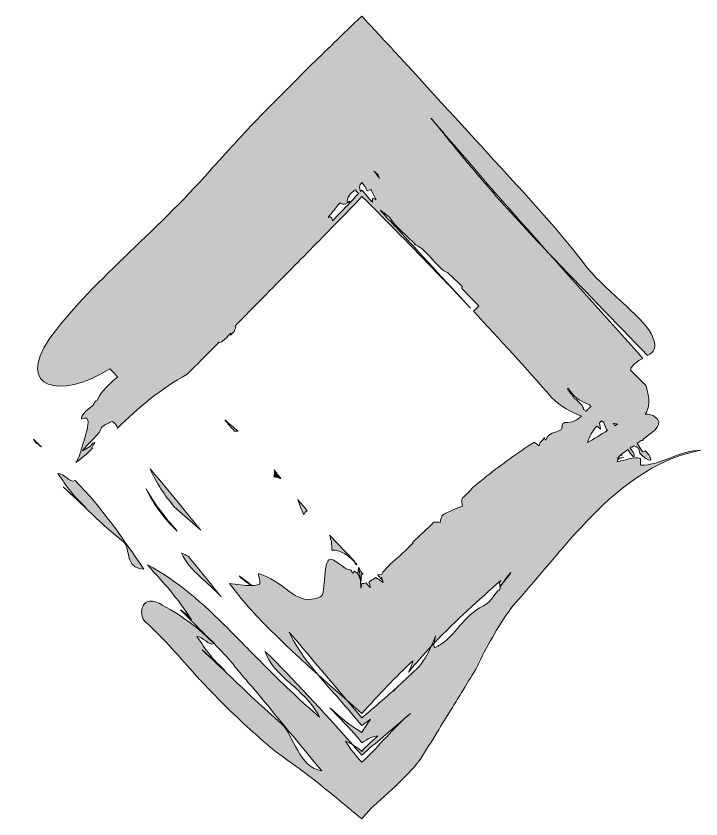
# Model space of a CAD drawing. Header units: inches. Extents: x 50 to 1028, y -930 to -150.
# Drawn here: x 888.1 to 1027.2, y -340.2 to -177.2 of the extents above; entities that cross this region are included whole.
import ezdxf

# ---------------------------------------------------------------- set-up
doc = ezdxf.new("R2010")
doc.units = ezdxf.units.IN
doc.header["$MEASUREMENT"] = 0
doc.layers.add('Layer 1', color=7, linetype='Continuous')

# ---------------------------------------------------------------- blocks, each defined once
blk = doc.blocks.new('block 6')
at = {"layer": 'Layer 1', "true_color": 0xfccf0c}
h = blk.add_hatch(color=40, dxfattribs=at)
h.dxf.hatch_style = 2
edge = h.paths.add_edge_path()
edge.add_spline(control_points=[(947.55, -187.56), (944.28, -190.85), (941.08, -194.07), (937.77, -197.4), (934.26, -201.07), (930.84, -204.83), (927.42, -208.59), (916.74, -220.87), (902.62, -231.79), (894.82, -242.78), (888.07, -252.73), (896.79, -255.19), (907.14, -248.83), (907.54, -249.23), (908.34, -250.03), (908.74, -250.43), (906.16, -252.55), (904.96, -254.07), (904.58, -255.21), (904.47, -255.25), (904.35, -255.3), (904.2, -255.4), (904.07, -255.63), (903.76, -256.05), (903.81, -256.11), (903.63, -256.29), (901.71, -257.68), (901.44, -258.49), (901.31, -258.81), (901.32, -258.96), (901.46, -258.99), (904.33, -257.54), (901.47, -264.21), (900.79, -266.88), (900.59, -267.22), (900.41, -267.51), (900.22, -267.84), (901.3, -267.06), (902.41, -266.14), (903.6, -264.92), (902.97, -265.02), (904.85, -263.24), (903.66, -263.89), (903.55, -264.04), (903.29, -264.35), (903.17, -264.49), (903.17, -264.49), (901.56, -265.46), (901.56, -265.46), (902.44, -264.15), (905.33, -261.9), (905.51, -260.64), (906.42, -259.93), (907.07, -259.69), (907.7, -259.5), (908.16, -259.89), (908.54, -260.32), (908.71, -260.84), (912.88, -256.67), (917.46, -252.89), (922.83, -249.91), (923.87, -248.87), (925.96, -246.78), (927, -245.74), (927.77, -244.96), (928.52, -244.2), (929.29, -243.42), (929.49, -243.54), (929.89, -243.4), (930.94, -242.35), (931.2, -242.13), (931.46, -241.86), (931.69, -241.58), (931.7, -241.69), (931.7, -241.8), (931.64, -241.94), (931.64, -241.94), (932.38, -241.2), (932.38, -241.2), (932.65, -240.7), (932.8, -240.28), (932.62, -240.2), (932.67, -240.1), (932.71, -240.01), (932.75, -239.92), (934.16, -238.49), (935.58, -237.05), (936.99, -235.62), (936.99, -235.62), (937, -235.61), (937.01, -235.61), (937.01, -235.6), (937.02, -235.6), (937.02, -235.59), (940.43, -232.13), (943.83, -228.69), (947.22, -225.26), (950.53, -221.87), (953.83, -218.5), (957.12, -215.14), (957.12, -215.14), (958.31, -213.78), (958.31, -213.78), (958.31, -213.78), (959.22, -214.64), (959.22, -214.64), (959.22, -214.64), (965.11, -220.59), (965.11, -220.59), (970.24, -225.8), (975.34, -231.08), (980.4, -236.47), (975.15, -230.76), (970.18, -225.37), (965.41, -220.19), (964.27, -218.98), (963.15, -217.79), (962.03, -216.61), (962.6, -216.96), (962.97, -217.25), (963.95, -217.99), (964.92, -219.83), (967.78, -221.91), (969.31, -223.72), (971.63, -224.49), (973.68, -228.61), (975.8, -229.28), (976.79, -230.24), (977.79, -231.19), (978.81, -232.14), (978.65, -232.12), (978.58, -232.21), (978.68, -232.48), (979.75, -233.68), (980.92, -234.85), (982.12, -236.01), (981.74, -236.39), (981.29, -236.84), (981.01, -237.12), (986.35, -242.81), (991.64, -248.62), (996.9, -254.63), (998.74, -256.47), (1000.85, -257.63), (1002.94, -258.41), (1002.14, -259.2), (1001.21, -259.8), (999.6, -259.72), (999.6, -259.72), (999.14, -260), (999.14, -260), (998.98, -260.34), (999.06, -260.89), (998.82, -261.16), (997.44, -262.02), (996.44, -261.48), (995.71, -263.26), (995.53, -263.11), (995.45, -262.93), (995.42, -262.76), (995.26, -263.36), (994.35, -263.63), (994.33, -264.46), (993.99, -264.17), (993.65, -263.88), (993.32, -263.71), (990.03, -265.88), (986.79, -268.17), (983.65, -270.63), (982.72, -271.39), (981.82, -272.13), (980.94, -272.85), (980.29, -273.6), (979.6, -274.33), (978.8, -274.99), (978.45, -275.38), (978.76, -276.34), (978.76, -276.68), (977.39, -277.21), (976.01, -277.73), (974.63, -278.59), (974.63, -278.93), (974.28, -279.31), (974.26, -279.99), (973.8, -279.94), (973.35, -279.93), (972.93, -279.97), (971.48, -281.35), (970.06, -282.7), (968.65, -284.04), (968.65, -284.04), (968.73, -284.11), (968.73, -284.11), (967.51, -285.62), (965.6, -287.06), (964.04, -288.57), (963.45, -289.14), (962.55, -290.1), (962.36, -290.53), (962.36, -290.53), (962.36, -290.54), (962.36, -290.54), (962.36, -290.54), (962.35, -290.54), (962.35, -290.54), (962.35, -290.54), (961.55, -290.61), (961.55, -290.61), (961.79, -290.88), (962.08, -291.22), (962.37, -291.56), (962.26, -291.3), (962.3, -291.2), (962.36, -291.12), (962.41, -291.42), (962.51, -291.77), (962.68, -292.21), (961.99, -291.73), (961.49, -291.39), (961.12, -291.2), (960.67, -291.54), (960.22, -291.84), (959.79, -292.06), (959.85, -292.44), (960, -292.88), (960.1, -293.23), (959.79, -293.03), (959.48, -292.65), (959.24, -292.29), (958.91, -292.4), (958.61, -292.43), (958.34, -292.36), (958.34, -292.36), (958.31, -292.56), (958.31, -292.56), (958.26, -292.76), (958.2, -293.01), (958.13, -293.32), (958.1, -292.65), (958.07, -292.13), (958.05, -291.71), (958.05, -291.71), (957.82, -291.02), (957.82, -291.02), (957.63, -290.41), (957.29, -290.11), (956.77, -289.9), (956.6, -290.18), (956.45, -290.42), (956.47, -290.31), (956.35, -290.14), (956.24, -289.96), (956.2, -289.72), (955.87, -289.61), (955.64, -289.64), (955.14, -289.43), (954.03, -288.61), (953.05, -287.94), (952.3, -287.5), (950.14, -286.73), (951.3, -294.62), (949.88, -295.11), (944.92, -297.18), (943.55, -292.68), (937.91, -290.55), (936.47, -289.83), (938.1, -291.91), (937.51, -292.57), (937.03, -292.73), (936.54, -292.8), (936.04, -292.82), (935.19, -292.15), (934.32, -291.5), (933.42, -290.87), (933.42, -290.87), (933.73, -291.22), (933.73, -291.22), (934.44, -291.84), (935.16, -292.41), (935.95, -292.82), (934.47, -292.86), (932.93, -292.46), (931.44, -292.42), (933.9, -295.71), (936.63, -298.74), (939.5, -301.63), (941.1, -303.17), (942.69, -304.7), (944.3, -306.26), (946, -307.81), (947.7, -309.37), (949.43, -310.94), (947.08, -308.13), (944.92, -305.21), (943.56, -302.25), (947.34, -306.72), (951.3, -311.41), (955.26, -316.11), (955.26, -316.11), (958.31, -318.82), (958.31, -318.82), (961.83, -314.95), (965.18, -311.38), (968.69, -308.09), (968.53, -308.91), (968.22, -309.67), (967.82, -310.38), (969.35, -308.52), (970.88, -306.8), (972.43, -305.14), (972.71, -304.47), (973.01, -303.76), (973.31, -303.04), (973.28, -303.37), (973.08, -304.01), (972.98, -304.56), (977.63, -299.66), (982.04, -295.87), (986.54, -291.76), (986.22, -292.12), (986.33, -292.56), (986.4, -292.95), (986.62, -292.69), (986.83, -292.45), (987.03, -292.21), (987.53, -291.48), (988.05, -290.76), (988.61, -290.14), (988.22, -290.94), (987.61, -291.56), (987.03, -292.21), (987.03, -292.21), (986.43, -293.11), (986.43, -293.11), (986.49, -293.46), (986.45, -293.75), (985.93, -293.86), (985.01, -295.23), (984.1, -296.45), (983.02, -296.96), (978.8, -298.97), (977.67, -302.87), (973.77, -305.15), (972.92, -305.71), (972.87, -305.21), (972.98, -304.56), (972.98, -304.56), (972.43, -305.14), (972.43, -305.14), (971.7, -306.76), (970.77, -308.4), (969.6, -309.67), (969.6, -309.67), (965.52, -313.44), (965.52, -313.44), (965.52, -313.44), (964.77, -314.27), (964.77, -314.27), (964.77, -314.27), (965.13, -313.79), (965.13, -313.79), (962.78, -315.9), (960.49, -317.87), (958.31, -319.69), (958.31, -319.69), (955.26, -316.11), (955.26, -316.11), (955.26, -316.11), (949.43, -310.94), (949.43, -310.94), (952.24, -314.3), (955.25, -317.47), (958.31, -321.25), (958.89, -320.82), (959.48, -320.39), (960.11, -319.93), (959.47, -320.88), (958.87, -321.78), (958.31, -322.63), (956.32, -321.49), (954.07, -319.75), (951.84, -317.63), (953.74, -319.65), (955.62, -321.64), (957.5, -323.64), (957.5, -323.64), (958.31, -324.74), (958.31, -324.74), (959.49, -323.99), (960.66, -323.35), (961.6, -323.36), (960.38, -324.37), (959.31, -325.36), (958.31, -326.49), (957.65, -325.91), (957.03, -325.45), (956.4, -325.08), (957.03, -325.79), (957.65, -326.5), (958.31, -327.23), (961.15, -324.81), (964.11, -322.3), (967.14, -319.71), (967.5, -319.41), (967.86, -319.11), (968.25, -318.78), (968.25, -318.78), (967.14, -319.71), (967.14, -319.71), (964.24, -322.3), (961.3, -326.01), (958.31, -328.7), (957.16, -327.43), (956.03, -326.03), (954.99, -324.42), (955.47, -324.59), (955.93, -324.81), (956.4, -325.08), (950.24, -318.15), (944.58, -312.03), (938.72, -306.2), (939.42, -308.66), (941.63, -310.73), (943.79, -312.67), (946, -314.65), (948.15, -316.5), (949.74, -319.52), (946.24, -316.57), (942.63, -313.11), (939.06, -309.57), (936.42, -306.9), (933.75, -304.2), (931.08, -301.5), (926.11, -296.54), (920.93, -291.83), (914.77, -288.63), (917.94, -292.1), (921.1, -295.57), (923.69, -299.71), (923.2, -298.93), (922.31, -298.35), (921.48, -297.76), (923.82, -300.03), (925.88, -302.29), (928.39, -304.57), (928.39, -304.57), (928.3, -304.61), (928.3, -304.61), (929.65, -305.94), (930.93, -307.35), (932.16, -308.8), (932.77, -309.54), (933.4, -310.3), (934.04, -311.08), (935.06, -312.27), (936.1, -313.49), (937.17, -314.73), (941.33, -319.76), (945.81, -325.17), (950.17, -330.44), (945.63, -329.86), (944.43, -323.15), (942.01, -320.87), (940.19, -319.3), (938.36, -317.65), (936.55, -315.97), (934.92, -314.43), (933.33, -312.93), (931.77, -311.44), (929.74, -309.53), (927.78, -307.67), (925.88, -305.87), (925.88, -305.87), (930.48, -310.06), (930.48, -310.06), (928.18, -307.96), (926.55, -305.89), (924.83, -303.13), (926.15, -303.16), (927.09, -305.12), (928.3, -304.61), (925.24, -301.58), (921.85, -298.91), (917.92, -296.85), (913.49, -294.03), (912.79, -298.76), (914.33, -300.16), (918.19, -303.66), (921.4, -307.48), (924.67, -311.12), (925.51, -312.02), (926.33, -312.92), (927.14, -313.81), (927.14, -313.81), (930.37, -317.05), (930.37, -317.05), (933.84, -320.44), (937.4, -323.72), (940.99, -326.68), (947.29, -331.01), (952.87, -335.63), (958.31, -340.21), (958.31, -340.21), (960.13, -338.1), (960.13, -338.1), (963.52, -335.15), (968.44, -330.62), (970.25, -328.07), (972.47, -324.49), (974.64, -320.97), (976.73, -317.58), (977.74, -315.94), (978.72, -314.34), (979.68, -312.77), (980.59, -311.27), (981.77, -309.52), (982.06, -308.69), (984.02, -304.55), (986.33, -300.54), (989.13, -296.79), (1000.29, -284.5), (1010.87, -268.25), (1027.23, -265.35), (1023.16, -265.23), (1019.01, -268.49), (1014.94, -268.37), (1014.94, -268.37), (1014.97, -267.02), (1014.97, -267.02), (1013.63, -266.53), (1011.57, -267.49), (1010.2, -267.67), (1010.22, -267), (1010.9, -266.91), (1011.58, -266.81), (1010.9, -266.91), (1010.9, -266.91), (1010.22, -267), (1010.45, -266.74), (1010.72, -266.49), (1011.02, -266.23), (1011.1, -266.28), (1011.17, -266.34), (1011.25, -266.42), (1011.25, -266.42), (1011.05, -266.21), (1011.05, -266.21), (1011.44, -265.87), (1011.89, -265.53), (1012.36, -265.19), (1012.75, -265.72), (1013.13, -266.35), (1013.51, -266.66), (1013.94, -266.43), (1013.49, -265.69), (1012.84, -264.85), (1012.95, -264.78), (1013.06, -264.7), (1013.17, -264.62), (1013.17, -264.62), (1013.29, -264.73), (1013.29, -264.73), (1013.48, -264.57), (1013.66, -264.1), (1014.61, -265.01), (1014.61, -265.01), (1014.82, -265.9), (1014.82, -265.9), (1016.54, -267.86), (1018.24, -267.94), (1015.94, -265.49), (1015.94, -265.49), (1015.37, -265.64), (1015.37, -265.64), (1015.37, -265.64), (1014.28, -263.88), (1014.28, -263.88), (1014.54, -263.71), (1014.81, -263.53), (1015.07, -263.36), (1015.17, -263.39), (1015.27, -263.39), (1015.33, -263.34), (1015.48, -263.32), (1015.53, -263.22), (1015.51, -263.06), (1017.96, -261.38), (1019.79, -259.82), (1017.89, -258.55), (1017.3, -258.15), (1016.63, -257.98), (1015.91, -257.98), (1016.78, -256.76), (1016.99, -254.9), (1016.03, -252.19), (1014.99, -251.15), (1012.9, -249.06), (1012.9, -249.06), (1013.28, -247.86), (1014.36, -247.25), (1015.42, -246.68), (1008.82, -239.31), (1002.63, -232.39), (996.29, -225.31), (992.18, -220.97), (988.14, -216.62), (984.26, -212.19), (982.48, -210.1), (980.61, -207.91), (978.56, -205.5), (977.68, -204.42), (976.77, -203.29), (975.81, -202.11), (975.37, -201.55), (974.93, -200.98), (974.47, -200.4), (973.77, -199.57), (973.06, -198.73), (972.33, -197.87), (976.74, -202.99), (980.75, -207.66), (984.59, -212.12), (988.63, -216.68), (992.48, -221.01), (996.29, -225.31), (1003.05, -232.31), (1009.63, -239.11), (1016.4, -246.13), (1017.58, -245.42), (1018.37, -244.51), (1017.45, -242.43), (1016.56, -239.15), (1008.05, -233.04), (1004.27, -228.46), (999.33, -221.92), (993.63, -215.62), (987.88, -209.37), (980.79, -201.62), (974.24, -194.48), (965.19, -184.58), (962.67, -181.87), (960.41, -179.44), (958.31, -177.17), (954.4, -180.94), (950.94, -184.28), (947.55, -187.56)], knot_values=[0, 0, 0, 0, 1, 1, 1, 2, 2, 2, 3, 3, 3, 4, 4, 4, 5, 5, 5, 6, 6, 6, 7, 7, 7, 8, 8, 8, 9, 9, 9, 10, 10, 10, 11, 11, 11, 12, 12, 12, 13, 13, 13, 14, 14, 14, 15, 15, 15, 16, 16, 16, 17, 17, 17, 18, 18, 18, 19, 19, 19, 20, 20, 20, 21, 21, 21, 22, 22, 22, 23, 23, 23, 24, 24, 24, 25, 25, 25, 26, 26, 26, 27, 27, 27, 28, 28, 28, 29, 29, 29, 30, 30, 30, 31, 31, 31, 32, 32, 32, 33, 33, 33, 34, 34, 34, 35, 35, 35, 36, 36, 36, 37, 37, 37, 38, 38, 38, 39, 39, 39, 40, 40, 40, 41, 41, 41, 42, 42, 42, 43, 43, 43, 44, 44, 44, 45, 45, 45, 46, 46, 46, 47, 47, 47, 48, 48, 48, 49, 49, 49, 50, 50, 50, 51, 51, 51, 52, 52, 52, 53, 53, 53, 54, 54, 54, 55, 55, 55, 56, 56, 56, 57, 57, 57, 58, 58, 58, 59, 59, 59, 60, 60, 60, 61, 61, 61, 62, 62, 62, 63, 63, 63, 64, 64, 64, 65, 65, 65, 66, 66, 66, 67, 67, 67, 68, 68, 68, 69, 69, 69, 70, 70, 70, 71, 71, 71, 72, 72, 72, 73, 73, 73, 74, 74, 74, 75, 75, 75, 76, 76, 76, 77, 77, 77, 78, 78, 78, 79, 79, 79, 80, 80, 80, 81, 81, 81, 82, 82, 82, 83, 83, 83, 84, 84, 84, 85, 85, 85, 86, 86, 86, 87, 87, 87, 88, 88, 88, 89, 89, 89, 90, 90, 90, 91, 91, 91, 92, 92, 92, 93, 93, 93, 94, 94, 94, 95, 95, 95, 96, 96, 96, 97, 97, 97, 98, 98, 98, 99, 99, 99, 100, 100, 100, 101, 101, 101, 102, 102, 102, 103, 103, 103, 104, 104, 104, 105, 105, 105, 106, 106, 106, 107, 107, 107, 108, 108, 108, 109, 109, 109, 110, 110, 110, 111, 111, 111, 112, 112, 112, 113, 113, 113, 114, 114, 114, 115, 115, 115, 116, 116, 116, 117, 117, 117, 118, 118, 118, 119, 119, 119, 120, 120, 120, 121, 121, 121, 122, 122, 122, 123, 123, 123, 124, 124, 124, 125, 125, 125, 126, 126, 126, 127, 127, 127, 128, 128, 128, 129, 129, 129, 130, 130, 130, 131, 131, 131, 132, 132, 132, 133, 133, 133, 134, 134, 134, 135, 135, 135, 136, 136, 136, 137, 137, 137, 138, 138, 138, 139, 139, 139, 140, 140, 140, 141, 141, 141, 142, 142, 142, 143, 143, 143, 144, 144, 144, 145, 145, 145, 146, 146, 146, 147, 147, 147, 148, 148, 148, 149, 149, 149, 150, 150, 150, 151, 151, 151, 152, 152, 152, 153, 153, 153, 154, 154, 154, 155, 155, 155, 156, 156, 156, 157, 157, 157, 158, 158, 158, 159, 159, 159, 160, 160, 160, 161, 161, 161, 162, 162, 162, 163, 163, 163, 164, 164, 164, 165, 165, 165, 166, 166, 166, 167, 167, 167, 168, 168, 168, 169, 169, 169, 170, 170, 170, 171, 171, 171, 172, 172, 172, 173, 173, 173, 174, 174, 174, 175, 175, 175, 176, 176, 176, 177, 177, 177, 178, 178, 178, 179, 179, 179, 180, 180, 180, 181, 181, 181, 182, 182, 182, 183, 183, 183, 184, 184, 184, 185, 185, 185, 186, 186, 186, 187, 187, 187, 188, 188, 188, 189, 189, 189, 190, 190, 190, 191, 191, 191, 192, 192, 192, 193, 193, 193, 194, 194, 194, 195, 195, 195, 196, 196, 196, 197, 197, 197, 198, 198, 198, 199, 199, 199, 200, 200, 200, 201, 201, 201, 202, 202, 202, 203, 203, 203, 204, 204, 204, 205, 205, 205, 206, 206, 206, 207, 207, 207, 208, 208, 208, 209, 209, 209, 210, 210, 210, 211, 211, 211, 212, 212, 212, 213, 213, 213, 214, 214, 214, 215, 215, 215, 215], degree=3, periodic=1)
edge = h.paths.add_edge_path()
edge.add_spline(control_points=[(1010.33, -260.03), (1010.13, -260.14), (1009.93, -260.26), (1009.73, -260.38), (1009.62, -260.22), (1009.51, -260.06), (1009.41, -259.89), (1009.7, -259.94), (1010.01, -259.99), (1010.29, -260.03), (1010.3, -260.03), (1010.32, -260.03), (1010.33, -260.03)], knot_values=[0, 0, 0, 0, 1, 1, 1, 2, 2, 2, 3, 3, 3, 4, 4, 4, 4], degree=3, periodic=1)
edge = h.paths.add_edge_path()
edge.add_spline(control_points=[(1007.17, -259.55), (1007.26, -259.57), (1007.35, -259.58), (1007.45, -259.59), (1007.6, -260.05), (1007.74, -260.49), (1007.96, -260.99), (1008.05, -261.11), (1008.13, -261.22), (1008.22, -261.32), (1006.86, -262.18), (1005.5, -263.06), (1004.19, -263.79), (1004.57, -262.5), (1005.24, -261.41), (1006.06, -260.43), (1006.3, -260.57), (1006.55, -260.77), (1006.83, -261.08), (1006.83, -261.08), (1006.64, -259.77), (1006.64, -259.77), (1006.77, -259.63), (1006.9, -259.5), (1007.04, -259.36), (1007.08, -259.43), (1007.13, -259.49), (1007.17, -259.55)], knot_values=[0, 0, 0, 0, 1, 1, 1, 2, 2, 2, 3, 3, 3, 4, 4, 4, 5, 5, 5, 6, 6, 6, 7, 7, 7, 8, 8, 8, 9, 9, 9, 9], degree=3, periodic=1)
edge = h.paths.add_edge_path()
edge.add_spline(control_points=[(1000.68, -253.35), (1001.81, -254.98), (1003.13, -255.43), (1004.59, -256.13), (1004.69, -256.26), (1004.79, -256.39), (1004.9, -256.52), (1004.9, -256.52), (1004.53, -256.74), (1004.53, -256.74), (1004.3, -256.96), (1004.09, -257.19), (1003.88, -257.42), (1003.69, -257.28), (1003.52, -257.16), (1003.38, -257.05), (1003.46, -256.47), (1002.43, -255.57), (1001.5, -254.73), (1001.04, -254.12), (1000.57, -253.5), (1000.09, -252.89), (1000.13, -252.82), (1000.18, -252.76), (1000.29, -252.72), (1000.29, -252.72), (1000.68, -253.35), (1000.68, -253.35)], knot_values=[0, 0, 0, 0, 1, 1, 1, 2, 2, 2, 3, 3, 3, 4, 4, 4, 5, 5, 5, 6, 6, 6, 7, 7, 7, 8, 8, 8, 9, 9, 9, 9], degree=3, periodic=1)
edge = h.paths.add_edge_path()
edge.add_spline(control_points=[(957.07, -213.81), (957.07, -213.81), (956.78, -214.15), (956.78, -214.15), (956.78, -214.15), (956.64, -214.32), (956.64, -214.32), (956.64, -214.32), (955.9, -215.09), (955.9, -215.09), (954.75, -216.29), (953.58, -217.5), (952.4, -218.74), (952.26, -218.36), (952.27, -217.71), (951.5, -218.05), (952.28, -217.04), (953.07, -216.06), (953.88, -215.09), (954.31, -215.48), (954.96, -215.48), (955.99, -214.77), (955.86, -214.8), (955.69, -214.87), (955.45, -215.02), (955.24, -214.65), (955.35, -214.27), (955.94, -213.32), (956.59, -212.89), (957.11, -212.09), (957.21, -212.6), (957.21, -212.6), (957.14, -212.7), (957.14, -212.7), (957.27, -212.86), (957.52, -213.08), (957.73, -213.1), (957.51, -213.34), (957.29, -213.57), (957.07, -213.81)], knot_values=[0, 0, 0, 0, 1, 1, 1, 2, 2, 2, 3, 3, 3, 4, 4, 4, 5, 5, 5, 6, 6, 6, 7, 7, 7, 8, 8, 8, 9, 9, 9, 10, 10, 10, 11, 11, 11, 12, 12, 12, 13, 13, 13, 13], degree=3, periodic=1)
edge = h.paths.add_edge_path()
edge.add_spline(control_points=[(959.39, -212.69), (959.6, -212.56), (959.85, -212.47), (960.13, -212.4), (960.55, -212.96), (960.67, -213.6), (961.25, -214.5), (961.25, -214.5), (960.49, -214.17), (960.49, -214.17), (960.6, -214.49), (960.43, -214.66), (960.47, -214.97), (960.47, -214.97), (959.91, -214.38), (959.91, -214.38), (959.91, -214.38), (959.62, -214.02), (959.62, -214.02), (959.22, -213.52), (958.77, -213.01), (958.31, -212.53), (958.21, -212.62), (958.12, -212.72), (958.03, -212.81), (957.99, -212.47), (957.71, -212.18), (958, -211.36), (958.12, -211.22), (958.21, -211.11), (958.31, -210.99), (958.76, -211.41), (959.23, -212.11), (959.39, -212.69)], knot_values=[0, 0, 0, 0, 1, 1, 1, 2, 2, 2, 3, 3, 3, 4, 4, 4, 5, 5, 5, 6, 6, 6, 7, 7, 7, 8, 8, 8, 9, 9, 9, 10, 10, 10, 11, 11, 11, 11], degree=3, periodic=1)
edge = h.paths.add_edge_path()
edge.add_spline(control_points=[(961.73, -209.54), (961.76, -209.69), (961.82, -209.87), (961.91, -210.1), (961.56, -209.65), (961.19, -209.16), (960.8, -208.65), (961.08, -208.92), (961.39, -209.22), (961.73, -209.54)], knot_values=[0, 0, 0, 0, 1, 1, 1, 2, 2, 2, 3, 3, 3, 3], degree=3, periodic=1)
h = blk.add_hatch(color=40, dxfattribs=at)
h.dxf.hatch_style = 2
edge = h.paths.add_edge_path()
edge.add_spline(control_points=[(932.41, -261.39), (932.43, -261.54), (932.78, -261.49), (933.19, -261.46), (932.31, -260.71), (931.41, -259.94), (930.51, -259.17), (931.07, -259.93), (931.72, -260.66), (932.41, -261.39)], knot_values=[0, 0, 0, 0, 1, 1, 1, 2, 2, 2, 3, 3, 3, 3], degree=3, periodic=1)
h = blk.add_hatch(color=40, dxfattribs=at)
h.dxf.hatch_style = 2
edge = h.paths.add_edge_path()
edge.add_spline(control_points=[(893.24, -264.66), (892.71, -264.15), (892.17, -263.65), (891.61, -263.12), (891.98, -263.72), (892.59, -264.19), (893.24, -264.66)], knot_values=[0, 0, 0, 0, 1, 1, 1, 2, 2, 2, 2], degree=3, periodic=1)
h = blk.add_hatch(color=40, dxfattribs=at)
h.dxf.hatch_style = 2
edge = h.paths.add_edge_path()
edge.add_spline(control_points=[(896.59, -270.03), (898.31, -272.78), (899.94, -274.86), (902.25, -276.95), (902.25, -276.95), (897.64, -272.77), (897.64, -272.77), (901.48, -276.26), (905.41, -280.43), (909.93, -283.93), (911.46, -285.32), (910, -289.36), (914.05, -289.46), (909.77, -283.29), (905.45, -276.85), (900.06, -271.51), (898.85, -272.01), (897.91, -270.06), (896.59, -270.03)], knot_values=[0, 0, 0, 0, 1, 1, 1, 2, 2, 2, 3, 3, 3, 4, 4, 4, 5, 5, 5, 6, 6, 6, 6], degree=3, periodic=1)
h = blk.add_hatch(color=40, dxfattribs=at)
h.dxf.hatch_style = 2
edge = h.paths.add_edge_path()
edge.add_spline(control_points=[(920.22, -276.86), (920.22, -276.86), (925.6, -281.59), (925.6, -281.59), (922.17, -277.38), (918.8, -273.17), (915.31, -269.12), (916.53, -271.96), (918.28, -274.46), (920.22, -276.86)], knot_values=[0, 0, 0, 0, 1, 1, 1, 2, 2, 2, 3, 3, 3, 3], degree=3, periodic=1)
h = blk.add_hatch(color=40, dxfattribs=at)
h.dxf.hatch_style = 2
edge = h.paths.add_edge_path()
edge.add_spline(control_points=[(941.88, -271.11), (941.45, -270.53), (941, -269.95), (940.55, -269.34), (940.61, -269.79), (940.58, -270.25), (940.42, -270.74), (940.97, -270.81), (941.45, -270.93), (941.88, -271.11)], knot_values=[0, 0, 0, 0, 1, 1, 1, 2, 2, 2, 3, 3, 3, 3], degree=3, periodic=1)
h = blk.add_hatch(color=40, dxfattribs=at)
h.dxf.hatch_style = 2
edge = h.paths.add_edge_path()
edge.add_spline(control_points=[(920.83, -281.76), (918.43, -279.05), (916.22, -276.25), (914.51, -273.18), (916.02, -276.44), (918.24, -279.33), (920.83, -281.76)], knot_values=[0, 0, 0, 0, 1, 1, 1, 2, 2, 2, 2], degree=3, periodic=1)
h = blk.add_hatch(color=40, dxfattribs=at)
h.dxf.hatch_style = 2
edge = h.paths.add_edge_path()
edge.add_spline(control_points=[(947.25, -277.63), (946.61, -276.88), (945.96, -276.13), (945.3, -275.36), (945.71, -276.36), (946.06, -277.41), (946.5, -278.36), (946.71, -278.12), (946.9, -277.72), (947.25, -277.63)], knot_values=[0, 0, 0, 0, 1, 1, 1, 2, 2, 2, 3, 3, 3, 3], degree=3, periodic=1)
h = blk.add_hatch(color=40, dxfattribs=at)
h.dxf.hatch_style = 2
edge = h.paths.add_edge_path()
edge.add_spline(control_points=[(957.24, -288.6), (957.24, -288.6), (957.29, -288.51), (957.29, -288.51), (957.06, -288.22), (957.12, -288.24), (956.68, -287.75), (956.68, -287.75), (951.75, -282.59), (951.75, -282.59), (952.11, -283.52), (952.28, -284.52), (952.21, -285.63), (953.13, -285.57), (953.98, -285.84), (954.8, -286.33), (955.21, -286.57), (955.61, -286.87), (956, -287.2), (956, -287.2), (956.85, -287.98), (956.85, -287.98), (956.97, -288.15), (956.98, -288.63), (957.24, -288.6)], knot_values=[0, 0, 0, 0, 1, 1, 1, 2, 2, 2, 3, 3, 3, 4, 4, 4, 5, 5, 5, 6, 6, 6, 7, 7, 7, 8, 8, 8, 8], degree=3, periodic=1)
h = blk.add_hatch(color=40, dxfattribs=at)
h.dxf.hatch_style = 2
edge = h.paths.add_edge_path()
edge.add_spline(control_points=[(929.75, -295.14), (927.51, -292.3), (925.28, -289.53), (923.03, -286.85), (922.6, -286.62), (922.16, -286.41), (921.68, -286.25), (923.43, -290.03), (927.22, -292.15), (929.75, -295.14)], knot_values=[0, 0, 0, 0, 1, 1, 1, 2, 2, 2, 3, 3, 3, 3], degree=3, periodic=1)
h = blk.add_hatch(color=40, dxfattribs=at)
h.dxf.hatch_style = 2
edge = h.paths.add_edge_path()
edge.add_spline(control_points=[(958.6, -290.33), (958.6, -290.33), (958.31, -290.29), (958.31, -290.29), (958.09, -289.88), (957.89, -289.49), (957.69, -289.11), (957.64, -289.46), (957.59, -289.85), (957.54, -290.31), (957.71, -289.86), (957.73, -289.79), (957.82, -289.57), (957.88, -290.15), (957.95, -291.07), (958.12, -292.07), (958.17, -291.8), (958.25, -290.59), (958.29, -290.6), (958.29, -290.6), (958.31, -290.63), (958.31, -290.63), (958.41, -290.65), (958.51, -290.52), (958.6, -290.33)], knot_values=[0, 0, 0, 0, 1, 1, 1, 2, 2, 2, 3, 3, 3, 4, 4, 4, 5, 5, 5, 6, 6, 6, 7, 7, 7, 8, 8, 8, 8], degree=3, periodic=1)
at = {"layer": 'Layer 1', "lineweight": 0}
for points, knots in [([(947.55, -187.56), (944.28, -190.85), (941.08, -194.07), (937.77, -197.4), (934.26, -201.07), (930.84, -204.83), (927.42, -208.59), (916.74, -220.87), (902.62, -231.79), (894.82, -242.78), (888.07, -252.73), (896.79, -255.19), (907.14, -248.83), (907.54, -249.23), (908.34, -250.03), (908.74, -250.43), (906.16, -252.55), (904.96, -254.07), (904.58, -255.21), (904.47, -255.25), (904.35, -255.3), (904.2, -255.4), (904.07, -255.63), (903.76, -256.05), (903.81, -256.11), (903.63, -256.29), (901.71, -257.68), (901.44, -258.49), (901.31, -258.81), (901.32, -258.96), (901.46, -258.99), (904.33, -257.54), (901.47, -264.21), (900.79, -266.88), (900.59, -267.22), (900.41, -267.51), (900.22, -267.84), (901.3, -267.06), (902.41, -266.14), (903.6, -264.92), (902.97, -265.02), (904.85, -263.24), (903.66, -263.89), (903.55, -264.04), (903.29, -264.35), (903.17, -264.49), (903.17, -264.49), (901.56, -265.46), (901.56, -265.46), (902.44, -264.15), (905.33, -261.9), (905.51, -260.64), (906.42, -259.93), (907.07, -259.69), (907.7, -259.5), (908.16, -259.89), (908.54, -260.32), (908.71, -260.84), (912.88, -256.67), (917.46, -252.89), (922.83, -249.91), (923.87, -248.87), (925.96, -246.78), (927, -245.74), (927.77, -244.96), (928.52, -244.2), (929.29, -243.42), (929.49, -243.54), (929.89, -243.4), (930.94, -242.35), (931.2, -242.13), (931.46, -241.86), (931.69, -241.58), (931.7, -241.69), (931.7, -241.8), (931.64, -241.94), (931.64, -241.94), (932.38, -241.2), (932.38, -241.2), (932.65, -240.7), (932.8, -240.28), (932.62, -240.2), (932.67, -240.1), (932.71, -240.01), (932.75, -239.92), (934.16, -238.49), (935.58, -237.05), (936.99, -235.62), (936.99, -235.62), (937, -235.61), (937.01, -235.61), (937.01, -235.6), (937.02, -235.6), (937.02, -235.59), (940.43, -232.13), (943.83, -228.69), (947.22, -225.26), (950.53, -221.87), (953.83, -218.5), (957.12, -215.14), (957.12, -215.14), (958.31, -213.78), (958.31, -213.78), (958.31, -213.78), (959.22, -214.64), (959.22, -214.64), (959.22, -214.64), (965.11, -220.59), (965.11, -220.59), (970.24, -225.8), (975.34, -231.08), (980.4, -236.47), (975.15, -230.76), (970.18, -225.37), (965.41, -220.19), (964.27, -218.98), (963.15, -217.79), (962.03, -216.61), (962.6, -216.96), (962.97, -217.25), (963.95, -217.99), (964.92, -219.83), (967.78, -221.91), (969.31, -223.72), (971.63, -224.49), (973.68, -228.61), (975.8, -229.28), (976.79, -230.24), (977.79, -231.19), (978.81, -232.14), (978.65, -232.12), (978.58, -232.21), (978.68, -232.48), (979.75, -233.68), (980.92, -234.85), (982.12, -236.01), (981.74, -236.39), (981.29, -236.84), (981.01, -237.12), (986.35, -242.81), (991.64, -248.62), (996.9, -254.63), (998.74, -256.47), (1000.85, -257.63), (1002.94, -258.41), (1002.14, -259.2), (1001.21, -259.8), (999.6, -259.72), (999.6, -259.72), (999.14, -260), (999.14, -260), (998.98, -260.34), (999.06, -260.89), (998.82, -261.16), (997.44, -262.02), (996.44, -261.48), (995.71, -263.26), (995.53, -263.11), (995.45, -262.93), (995.42, -262.76), (995.26, -263.36), (994.35, -263.63), (994.33, -264.46), (993.99, -264.17), (993.65, -263.88), (993.32, -263.71), (990.03, -265.88), (986.79, -268.17), (983.65, -270.63), (982.72, -271.39), (981.82, -272.13), (980.94, -272.85), (980.29, -273.6), (979.6, -274.33), (978.8, -274.99), (978.45, -275.38), (978.76, -276.34), (978.76, -276.68), (977.39, -277.21), (976.01, -277.73), (974.63, -278.59), (974.63, -278.93), (974.28, -279.31), (974.26, -279.99), (973.8, -279.94), (973.35, -279.93), (972.93, -279.97), (971.48, -281.35), (970.06, -282.7), (968.65, -284.04), (968.65, -284.04), (968.73, -284.11), (968.73, -284.11), (967.51, -285.62), (965.6, -287.06), (964.04, -288.57), (963.45, -289.14), (962.55, -290.1), (962.36, -290.53), (962.36, -290.53), (962.36, -290.54), (962.36, -290.54), (962.36, -290.54), (962.35, -290.54), (962.35, -290.54), (962.35, -290.54), (961.55, -290.61), (961.55, -290.61), (961.79, -290.88), (962.08, -291.22), (962.37, -291.56), (962.26, -291.3), (962.3, -291.2), (962.36, -291.12), (962.41, -291.42), (962.51, -291.77), (962.68, -292.21), (961.99, -291.73), (961.49, -291.39), (961.12, -291.2), (960.67, -291.54), (960.22, -291.84), (959.79, -292.06), (959.85, -292.44), (960, -292.88), (960.1, -293.23), (959.79, -293.03), (959.48, -292.65), (959.24, -292.29), (958.91, -292.4), (958.61, -292.43), (958.34, -292.36), (958.34, -292.36), (958.31, -292.56), (958.31, -292.56), (958.26, -292.76), (958.2, -293.01), (958.13, -293.32), (958.1, -292.65), (958.07, -292.13), (958.05, -291.71), (958.05, -291.71), (957.82, -291.02), (957.82, -291.02), (957.63, -290.41), (957.29, -290.11), (956.77, -289.9), (956.6, -290.18), (956.45, -290.42), (956.47, -290.31), (956.35, -290.14), (956.24, -289.96), (956.2, -289.72), (955.87, -289.61), (955.64, -289.64), (955.14, -289.43), (954.03, -288.61), (953.05, -287.94), (952.3, -287.5), (950.14, -286.73), (951.3, -294.62), (949.88, -295.11), (944.92, -297.18), (943.55, -292.68), (937.91, -290.55), (936.47, -289.83), (938.1, -291.91), (937.51, -292.57), (937.03, -292.73), (936.54, -292.8), (936.04, -292.82), (935.19, -292.15), (934.32, -291.5), (933.42, -290.87), (933.42, -290.87), (933.73, -291.22), (933.73, -291.22), (934.44, -291.84), (935.16, -292.41), (935.95, -292.82), (934.47, -292.86), (932.93, -292.46), (931.44, -292.42), (933.9, -295.71), (936.63, -298.74), (939.5, -301.63), (941.1, -303.17), (942.69, -304.7), (944.3, -306.26), (946, -307.81), (947.7, -309.37), (949.43, -310.94), (947.08, -308.13), (944.92, -305.21), (943.56, -302.25), (947.34, -306.72), (951.3, -311.41), (955.26, -316.11), (955.26, -316.11), (958.31, -318.82), (958.31, -318.82), (961.83, -314.95), (965.18, -311.38), (968.69, -308.09), (968.53, -308.91), (968.22, -309.67), (967.82, -310.38), (969.35, -308.52), (970.88, -306.8), (972.43, -305.14), (972.71, -304.47), (973.01, -303.76), (973.31, -303.04), (973.28, -303.37), (973.08, -304.01), (972.98, -304.56), (977.63, -299.66), (982.04, -295.87), (986.54, -291.76), (986.22, -292.12), (986.33, -292.56), (986.4, -292.95), (986.62, -292.69), (986.83, -292.45), (987.03, -292.21), (987.53, -291.48), (988.05, -290.76), (988.61, -290.14), (988.22, -290.94), (987.61, -291.56), (987.03, -292.21), (987.03, -292.21), (986.43, -293.11), (986.43, -293.11), (986.49, -293.46), (986.45, -293.75), (985.93, -293.86), (985.01, -295.23), (984.1, -296.45), (983.02, -296.96), (978.8, -298.97), (977.67, -302.87), (973.77, -305.15), (972.92, -305.71), (972.87, -305.21), (972.98, -304.56), (972.98, -304.56), (972.43, -305.14), (972.43, -305.14), (971.7, -306.76), (970.77, -308.4), (969.6, -309.67), (969.6, -309.67), (965.52, -313.44), (965.52, -313.44), (965.52, -313.44), (964.77, -314.27), (964.77, -314.27), (964.77, -314.27), (965.13, -313.79), (965.13, -313.79), (962.78, -315.9), (960.49, -317.87), (958.31, -319.69), (958.31, -319.69), (955.26, -316.11), (955.26, -316.11), (955.26, -316.11), (949.43, -310.94), (949.43, -310.94), (952.24, -314.3), (955.25, -317.47), (958.31, -321.25), (958.89, -320.82), (959.48, -320.39), (960.11, -319.93), (959.47, -320.88), (958.87, -321.78), (958.31, -322.63), (956.32, -321.49), (954.07, -319.75), (951.84, -317.63), (953.74, -319.65), (955.62, -321.64), (957.5, -323.64), (957.5, -323.64), (958.31, -324.74), (958.31, -324.74), (959.49, -323.99), (960.66, -323.35), (961.6, -323.36), (960.38, -324.37), (959.31, -325.36), (958.31, -326.49), (957.65, -325.91), (957.03, -325.45), (956.4, -325.08), (957.03, -325.79), (957.65, -326.5), (958.31, -327.23), (961.15, -324.81), (964.11, -322.3), (967.14, -319.71), (967.5, -319.41), (967.86, -319.11), (968.25, -318.78), (968.25, -318.78), (967.14, -319.71), (967.14, -319.71), (964.24, -322.3), (961.3, -326.01), (958.31, -328.7), (957.16, -327.43), (956.03, -326.03), (954.99, -324.42), (955.47, -324.59), (955.93, -324.81), (956.4, -325.08), (950.24, -318.15), (944.58, -312.03), (938.72, -306.2), (939.42, -308.66), (941.63, -310.73), (943.79, -312.67), (946, -314.65), (948.15, -316.5), (949.74, -319.52), (946.24, -316.57), (942.63, -313.11), (939.06, -309.57), (936.42, -306.9), (933.75, -304.2), (931.08, -301.5), (926.11, -296.54), (920.93, -291.83), (914.77, -288.63), (917.94, -292.1), (921.1, -295.57), (923.69, -299.71), (923.2, -298.93), (922.31, -298.35), (921.48, -297.76), (923.82, -300.03), (925.88, -302.29), (928.39, -304.57), (928.39, -304.57), (928.3, -304.61), (928.3, -304.61), (929.65, -305.94), (930.93, -307.35), (932.16, -308.8), (932.77, -309.54), (933.4, -310.3), (934.04, -311.08), (935.06, -312.27), (936.1, -313.49), (937.17, -314.73), (941.33, -319.76), (945.81, -325.17), (950.17, -330.44), (945.63, -329.86), (944.43, -323.15), (942.01, -320.87), (940.19, -319.3), (938.36, -317.65), (936.55, -315.97), (934.92, -314.43), (933.33, -312.93), (931.77, -311.44), (929.74, -309.53), (927.78, -307.67), (925.88, -305.87), (925.88, -305.87), (930.48, -310.06), (930.48, -310.06), (928.18, -307.96), (926.55, -305.89), (924.83, -303.13), (926.15, -303.16), (927.09, -305.12), (928.3, -304.61), (925.24, -301.58), (921.85, -298.91), (917.92, -296.85), (913.49, -294.03), (912.79, -298.76), (914.33, -300.16), (918.19, -303.66), (921.4, -307.48), (924.67, -311.12), (925.51, -312.02), (926.33, -312.92), (927.14, -313.81), (927.14, -313.81), (930.37, -317.05), (930.37, -317.05), (933.84, -320.44), (937.4, -323.72), (940.99, -326.68), (947.29, -331.01), (952.87, -335.63), (958.31, -340.21), (958.31, -340.21), (960.13, -338.1), (960.13, -338.1), (963.52, -335.15), (968.44, -330.62), (970.25, -328.07), (972.47, -324.49), (974.64, -320.97), (976.73, -317.58), (977.74, -315.94), (978.72, -314.34), (979.68, -312.77), (980.59, -311.27), (981.77, -309.52), (982.06, -308.69), (984.02, -304.55), (986.33, -300.54), (989.13, -296.79), (1000.29, -284.5), (1010.87, -268.25), (1027.23, -265.35), (1023.16, -265.23), (1019.01, -268.49), (1014.94, -268.37), (1014.94, -268.37), (1014.97, -267.02), (1014.97, -267.02), (1013.63, -266.53), (1011.57, -267.49), (1010.2, -267.67), (1010.22, -267), (1010.9, -266.91), (1011.58, -266.81), (1010.9, -266.91), (1010.9, -266.91), (1010.22, -267), (1010.45, -266.74), (1010.72, -266.49), (1011.02, -266.23), (1011.1, -266.28), (1011.17, -266.34), (1011.25, -266.42), (1011.25, -266.42), (1011.05, -266.21), (1011.05, -266.21), (1011.44, -265.87), (1011.89, -265.53), (1012.36, -265.19), (1012.75, -265.72), (1013.13, -266.35), (1013.51, -266.66), (1013.94, -266.43), (1013.49, -265.69), (1012.84, -264.85), (1012.95, -264.78), (1013.06, -264.7), (1013.17, -264.62), (1013.17, -264.62), (1013.29, -264.73), (1013.29, -264.73), (1013.48, -264.57), (1013.66, -264.1), (1014.61, -265.01), (1014.61, -265.01), (1014.82, -265.9), (1014.82, -265.9), (1016.54, -267.86), (1018.24, -267.94), (1015.94, -265.49), (1015.94, -265.49), (1015.37, -265.64), (1015.37, -265.64), (1015.37, -265.64), (1014.28, -263.88), (1014.28, -263.88), (1014.54, -263.71), (1014.81, -263.53), (1015.07, -263.36), (1015.17, -263.39), (1015.27, -263.39), (1015.33, -263.34), (1015.48, -263.32), (1015.53, -263.22), (1015.51, -263.06), (1017.96, -261.38), (1019.79, -259.82), (1017.89, -258.55), (1017.3, -258.15), (1016.63, -257.98), (1015.91, -257.98), (1016.78, -256.76), (1016.99, -254.9), (1016.03, -252.19), (1014.99, -251.15), (1012.9, -249.06), (1012.9, -249.06), (1013.28, -247.86), (1014.36, -247.25), (1015.42, -246.68), (1008.82, -239.31), (1002.63, -232.39), (996.29, -225.31), (992.18, -220.97), (988.14, -216.62), (984.26, -212.19), (982.48, -210.1), (980.61, -207.91), (978.56, -205.5), (977.68, -204.42), (976.77, -203.29), (975.81, -202.11), (975.37, -201.55), (974.93, -200.98), (974.47, -200.4), (973.77, -199.57), (973.06, -198.73), (972.33, -197.87), (976.74, -202.99), (980.75, -207.66), (984.59, -212.12), (988.63, -216.68), (992.48, -221.01), (996.29, -225.31), (1003.05, -232.31), (1009.63, -239.11), (1016.4, -246.13), (1017.58, -245.42), (1018.37, -244.51), (1017.45, -242.43), (1016.56, -239.15), (1008.05, -233.04), (1004.27, -228.46), (999.33, -221.92), (993.63, -215.62), (987.88, -209.37), (980.79, -201.62), (974.24, -194.48), (965.19, -184.58), (962.67, -181.87), (960.41, -179.44), (958.31, -177.17), (954.4, -180.94), (950.94, -184.28), (947.55, -187.56)], [0, 0, 0, 0, 1, 1, 1, 2, 2, 2, 3, 3, 3, 4, 4, 4, 5, 5, 5, 6, 6, 6, 7, 7, 7, 8, 8, 8, 9, 9, 9, 10, 10, 10, 11, 11, 11, 12, 12, 12, 13, 13, 13, 14, 14, 14, 15, 15, 15, 16, 16, 16, 17, 17, 17, 18, 18, 18, 19, 19, 19, 20, 20, 20, 21, 21, 21, 22, 22, 22, 23, 23, 23, 24, 24, 24, 25, 25, 25, 26, 26, 26, 27, 27, 27, 28, 28, 28, 29, 29, 29, 30, 30, 30, 31, 31, 31, 32, 32, 32, 33, 33, 33, 34, 34, 34, 35, 35, 35, 36, 36, 36, 37, 37, 37, 38, 38, 38, 39, 39, 39, 40, 40, 40, 41, 41, 41, 42, 42, 42, 43, 43, 43, 44, 44, 44, 45, 45, 45, 46, 46, 46, 47, 47, 47, 48, 48, 48, 49, 49, 49, 50, 50, 50, 51, 51, 51, 52, 52, 52, 53, 53, 53, 54, 54, 54, 55, 55, 55, 56, 56, 56, 57, 57, 57, 58, 58, 58, 59, 59, 59, 60, 60, 60, 61, 61, 61, 62, 62, 62, 63, 63, 63, 64, 64, 64, 65, 65, 65, 66, 66, 66, 67, 67, 67, 68, 68, 68, 69, 69, 69, 70, 70, 70, 71, 71, 71, 72, 72, 72, 73, 73, 73, 74, 74, 74, 75, 75, 75, 76, 76, 76, 77, 77, 77, 78, 78, 78, 79, 79, 79, 80, 80, 80, 81, 81, 81, 82, 82, 82, 83, 83, 83, 84, 84, 84, 85, 85, 85, 86, 86, 86, 87, 87, 87, 88, 88, 88, 89, 89, 89, 90, 90, 90, 91, 91, 91, 92, 92, 92, 93, 93, 93, 94, 94, 94, 95, 95, 95, 96, 96, 96, 97, 97, 97, 98, 98, 98, 99, 99, 99, 100, 100, 100, 101, 101, 101, 102, 102, 102, 103, 103, 103, 104, 104, 104, 105, 105, 105, 106, 106, 106, 107, 107, 107, 108, 108, 108, 109, 109, 109, 110, 110, 110, 111, 111, 111, 112, 112, 112, 113, 113, 113, 114, 114, 114, 115, 115, 115, 116, 116, 116, 117, 117, 117, 118, 118, 118, 119, 119, 119, 120, 120, 120, 121, 121, 121, 122, 122, 122, 123, 123, 123, 124, 124, 124, 125, 125, 125, 126, 126, 126, 127, 127, 127, 128, 128, 128, 129, 129, 129, 130, 130, 130, 131, 131, 131, 132, 132, 132, 133, 133, 133, 134, 134, 134, 135, 135, 135, 136, 136, 136, 137, 137, 137, 138, 138, 138, 139, 139, 139, 140, 140, 140, 141, 141, 141, 142, 142, 142, 143, 143, 143, 144, 144, 144, 145, 145, 145, 146, 146, 146, 147, 147, 147, 148, 148, 148, 149, 149, 149, 150, 150, 150, 151, 151, 151, 152, 152, 152, 153, 153, 153, 154, 154, 154, 155, 155, 155, 156, 156, 156, 157, 157, 157, 158, 158, 158, 159, 159, 159, 160, 160, 160, 161, 161, 161, 162, 162, 162, 163, 163, 163, 164, 164, 164, 165, 165, 165, 166, 166, 166, 167, 167, 167, 168, 168, 168, 169, 169, 169, 170, 170, 170, 171, 171, 171, 172, 172, 172, 173, 173, 173, 174, 174, 174, 175, 175, 175, 176, 176, 176, 177, 177, 177, 178, 178, 178, 179, 179, 179, 180, 180, 180, 181, 181, 181, 182, 182, 182, 183, 183, 183, 184, 184, 184, 185, 185, 185, 186, 186, 186, 187, 187, 187, 188, 188, 188, 189, 189, 189, 190, 190, 190, 191, 191, 191, 192, 192, 192, 193, 193, 193, 194, 194, 194, 195, 195, 195, 196, 196, 196, 197, 197, 197, 198, 198, 198, 199, 199, 199, 200, 200, 200, 201, 201, 201, 202, 202, 202, 203, 203, 203, 204, 204, 204, 205, 205, 205, 206, 206, 206, 207, 207, 207, 208, 208, 208, 209, 209, 209, 210, 210, 210, 211, 211, 211, 212, 212, 212, 213, 213, 213, 214, 214, 214, 215, 215, 215, 215]), ([(961.73, -209.54), (961.76, -209.69), (961.82, -209.87), (961.91, -210.1), (961.56, -209.65), (961.19, -209.16), (960.8, -208.65), (961.08, -208.92), (961.39, -209.22), (961.73, -209.54)], [0, 0, 0, 0, 1, 1, 1, 2, 2, 2, 3, 3, 3, 3]), ([(959.39, -212.69), (959.6, -212.56), (959.85, -212.47), (960.13, -212.4), (960.55, -212.96), (960.67, -213.6), (961.25, -214.5), (961.25, -214.5), (960.49, -214.17), (960.49, -214.17), (960.6, -214.49), (960.43, -214.66), (960.47, -214.97), (960.47, -214.97), (959.91, -214.38), (959.91, -214.38), (959.91, -214.38), (959.62, -214.02), (959.62, -214.02), (959.22, -213.52), (958.77, -213.01), (958.31, -212.53), (958.21, -212.62), (958.12, -212.72), (958.03, -212.81), (957.99, -212.47), (957.71, -212.18), (958, -211.36), (958.12, -211.22), (958.21, -211.11), (958.31, -210.99), (958.76, -211.41), (959.23, -212.11), (959.39, -212.69)], [0, 0, 0, 0, 1, 1, 1, 2, 2, 2, 3, 3, 3, 4, 4, 4, 5, 5, 5, 6, 6, 6, 7, 7, 7, 8, 8, 8, 9, 9, 9, 10, 10, 10, 11, 11, 11, 11]), ([(957.07, -213.81), (957.07, -213.81), (956.78, -214.15), (956.78, -214.15), (956.78, -214.15), (956.64, -214.32), (956.64, -214.32), (956.64, -214.32), (955.9, -215.09), (955.9, -215.09), (954.75, -216.29), (953.58, -217.5), (952.4, -218.74), (952.26, -218.36), (952.27, -217.71), (951.5, -218.05), (952.28, -217.04), (953.07, -216.06), (953.88, -215.09), (954.31, -215.48), (954.96, -215.48), (955.99, -214.77), (955.86, -214.8), (955.69, -214.87), (955.45, -215.02), (955.24, -214.65), (955.35, -214.27), (955.94, -213.32), (956.59, -212.89), (957.11, -212.09), (957.21, -212.6), (957.21, -212.6), (957.14, -212.7), (957.14, -212.7), (957.27, -212.86), (957.52, -213.08), (957.73, -213.1), (957.51, -213.34), (957.29, -213.57), (957.07, -213.81)], [0, 0, 0, 0, 1, 1, 1, 2, 2, 2, 3, 3, 3, 4, 4, 4, 5, 5, 5, 6, 6, 6, 7, 7, 7, 8, 8, 8, 9, 9, 9, 10, 10, 10, 11, 11, 11, 12, 12, 12, 13, 13, 13, 13]), ([(1000.68, -253.35), (1001.81, -254.98), (1003.13, -255.43), (1004.59, -256.13), (1004.69, -256.26), (1004.79, -256.39), (1004.9, -256.52), (1004.9, -256.52), (1004.53, -256.74), (1004.53, -256.74), (1004.3, -256.96), (1004.09, -257.19), (1003.88, -257.42), (1003.69, -257.28), (1003.52, -257.16), (1003.38, -257.05), (1003.46, -256.47), (1002.43, -255.57), (1001.5, -254.73), (1001.04, -254.12), (1000.57, -253.5), (1000.09, -252.89), (1000.13, -252.82), (1000.18, -252.76), (1000.29, -252.72), (1000.29, -252.72), (1000.68, -253.35), (1000.68, -253.35)], [0, 0, 0, 0, 1, 1, 1, 2, 2, 2, 3, 3, 3, 4, 4, 4, 5, 5, 5, 6, 6, 6, 7, 7, 7, 8, 8, 8, 9, 9, 9, 9]), ([(932.41, -261.39), (932.43, -261.54), (932.78, -261.49), (933.19, -261.46), (932.31, -260.71), (931.41, -259.94), (930.51, -259.17), (931.07, -259.93), (931.72, -260.66), (932.41, -261.39)], [0, 0, 0, 0, 1, 1, 1, 2, 2, 2, 3, 3, 3, 3]), ([(1007.17, -259.55), (1007.26, -259.57), (1007.35, -259.58), (1007.45, -259.59), (1007.6, -260.05), (1007.74, -260.49), (1007.96, -260.99), (1008.05, -261.11), (1008.13, -261.22), (1008.22, -261.32), (1006.86, -262.18), (1005.5, -263.06), (1004.19, -263.79), (1004.57, -262.5), (1005.24, -261.41), (1006.06, -260.43), (1006.3, -260.57), (1006.55, -260.77), (1006.83, -261.08), (1006.83, -261.08), (1006.64, -259.77), (1006.64, -259.77), (1006.77, -259.63), (1006.9, -259.5), (1007.04, -259.36), (1007.08, -259.43), (1007.13, -259.49), (1007.17, -259.55)], [0, 0, 0, 0, 1, 1, 1, 2, 2, 2, 3, 3, 3, 4, 4, 4, 5, 5, 5, 6, 6, 6, 7, 7, 7, 8, 8, 8, 9, 9, 9, 9]), ([(1010.33, -260.03), (1010.13, -260.14), (1009.93, -260.26), (1009.73, -260.38), (1009.62, -260.22), (1009.51, -260.06), (1009.41, -259.89), (1009.7, -259.94), (1010.01, -259.99), (1010.29, -260.03), (1010.3, -260.03), (1010.32, -260.03), (1010.33, -260.03)], [0, 0, 0, 0, 1, 1, 1, 2, 2, 2, 3, 3, 3, 4, 4, 4, 4]), ([(893.24, -264.66), (892.71, -264.15), (892.17, -263.65), (891.61, -263.12), (891.98, -263.72), (892.59, -264.19), (893.24, -264.66)], [0, 0, 0, 0, 1, 1, 1, 2, 2, 2, 2]), ([(896.59, -270.03), (898.31, -272.78), (899.94, -274.86), (902.25, -276.95), (902.25, -276.95), (897.64, -272.77), (897.64, -272.77), (901.48, -276.26), (905.41, -280.43), (909.93, -283.93), (911.46, -285.32), (910, -289.36), (914.05, -289.46), (909.77, -283.29), (905.45, -276.85), (900.06, -271.51), (898.85, -272.01), (897.91, -270.06), (896.59, -270.03)], [0, 0, 0, 0, 1, 1, 1, 2, 2, 2, 3, 3, 3, 4, 4, 4, 5, 5, 5, 6, 6, 6, 6]), ([(920.22, -276.86), (920.22, -276.86), (925.6, -281.59), (925.6, -281.59), (922.17, -277.38), (918.8, -273.17), (915.31, -269.12), (916.53, -271.96), (918.28, -274.46), (920.22, -276.86)], [0, 0, 0, 0, 1, 1, 1, 2, 2, 2, 3, 3, 3, 3]), ([(941.88, -271.11), (941.45, -270.53), (941, -269.95), (940.55, -269.34), (940.61, -269.79), (940.58, -270.25), (940.42, -270.74), (940.97, -270.81), (941.45, -270.93), (941.88, -271.11)], [0, 0, 0, 0, 1, 1, 1, 2, 2, 2, 3, 3, 3, 3]), ([(920.83, -281.76), (918.43, -279.05), (916.22, -276.25), (914.51, -273.18), (916.02, -276.44), (918.24, -279.33), (920.83, -281.76)], [0, 0, 0, 0, 1, 1, 1, 2, 2, 2, 2]), ([(947.25, -277.63), (946.61, -276.88), (945.96, -276.13), (945.3, -275.36), (945.71, -276.36), (946.06, -277.41), (946.5, -278.36), (946.71, -278.12), (946.9, -277.72), (947.25, -277.63)], [0, 0, 0, 0, 1, 1, 1, 2, 2, 2, 3, 3, 3, 3]), ([(957.24, -288.6), (957.24, -288.6), (957.29, -288.51), (957.29, -288.51), (957.06, -288.22), (957.12, -288.24), (956.68, -287.75), (956.68, -287.75), (951.75, -282.59), (951.75, -282.59), (952.11, -283.52), (952.28, -284.52), (952.21, -285.63), (953.13, -285.57), (953.98, -285.84), (954.8, -286.33), (955.21, -286.57), (955.61, -286.87), (956, -287.2), (956, -287.2), (956.85, -287.98), (956.85, -287.98), (956.97, -288.15), (956.98, -288.63), (957.24, -288.6)], [0, 0, 0, 0, 1, 1, 1, 2, 2, 2, 3, 3, 3, 4, 4, 4, 5, 5, 5, 6, 6, 6, 7, 7, 7, 8, 8, 8, 8]), ([(929.75, -295.14), (927.51, -292.3), (925.28, -289.53), (923.03, -286.85), (922.6, -286.62), (922.16, -286.41), (921.68, -286.25), (923.43, -290.03), (927.22, -292.15), (929.75, -295.14)], [0, 0, 0, 0, 1, 1, 1, 2, 2, 2, 3, 3, 3, 3]), ([(958.6, -290.33), (958.6, -290.33), (958.31, -290.29), (958.31, -290.29), (958.09, -289.88), (957.89, -289.49), (957.69, -289.11), (957.64, -289.46), (957.59, -289.85), (957.54, -290.31), (957.71, -289.86), (957.73, -289.79), (957.82, -289.57), (957.88, -290.15), (957.95, -291.07), (958.12, -292.07), (958.17, -291.8), (958.25, -290.59), (958.29, -290.6), (958.29, -290.6), (958.31, -290.63), (958.31, -290.63), (958.41, -290.65), (958.51, -290.52), (958.6, -290.33)], [0, 0, 0, 0, 1, 1, 1, 2, 2, 2, 3, 3, 3, 4, 4, 4, 5, 5, 5, 6, 6, 6, 7, 7, 7, 8, 8, 8, 8])]:
    blk.add_open_spline(points, degree=3, knots=knots, dxfattribs=at)
blk = doc.blocks.new('block 2')
at = {"layer": 'Layer 1'}
blk.add_blockref('block 6', (0, 0), dxfattribs=at)

msp = doc.modelspace()

# ---------------------------------------------------------------- block references
at = {"layer": 'Layer 1'}
msp.add_blockref('block 2', (0, 0), dxfattribs=at)

doc.saveas('drawing.dxf')
